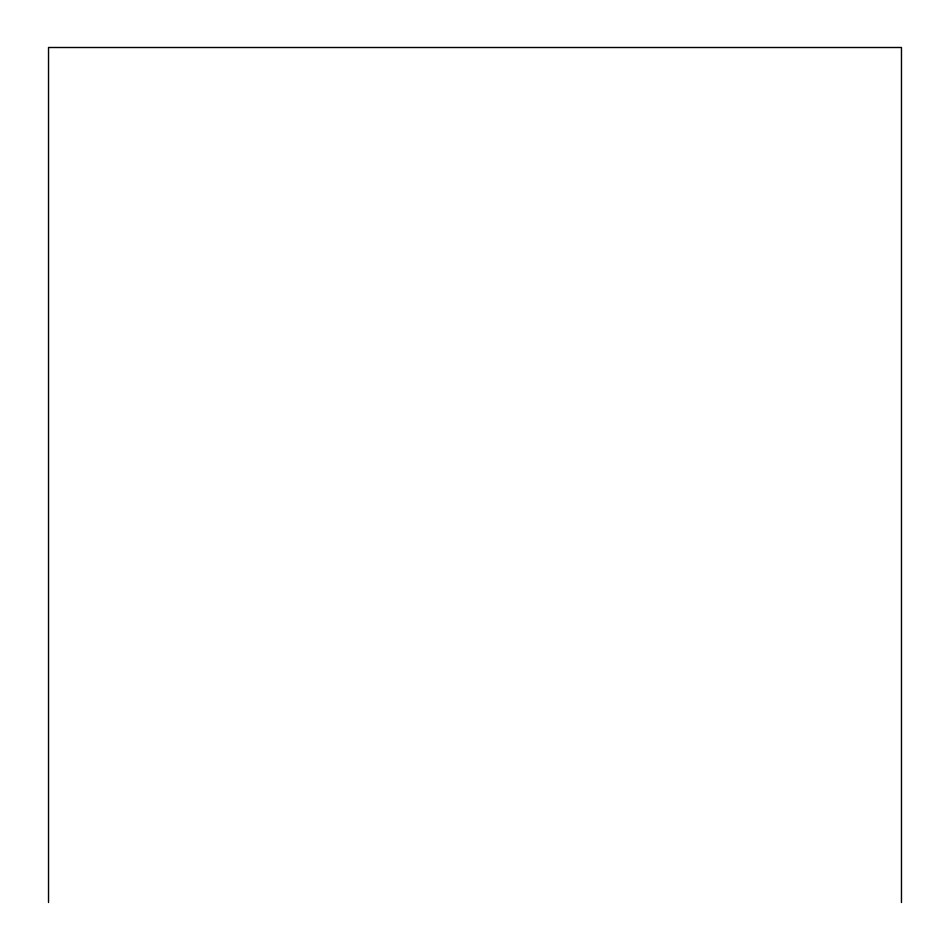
<?xml version="1.0" encoding="UTF-8"?>
<svg xmlns="http://www.w3.org/2000/svg" width="950" height="950" viewBox="0 0 950 950"><rect width="100%" height="100%" fill="white"/><g stroke="black" fill="none" stroke-linecap="round" stroke-linejoin="round"><path stroke-width="1.43" d="M901.467 902.5L901.467 47.5L48.533 47.5L48.533 902.5"/></g></svg>
